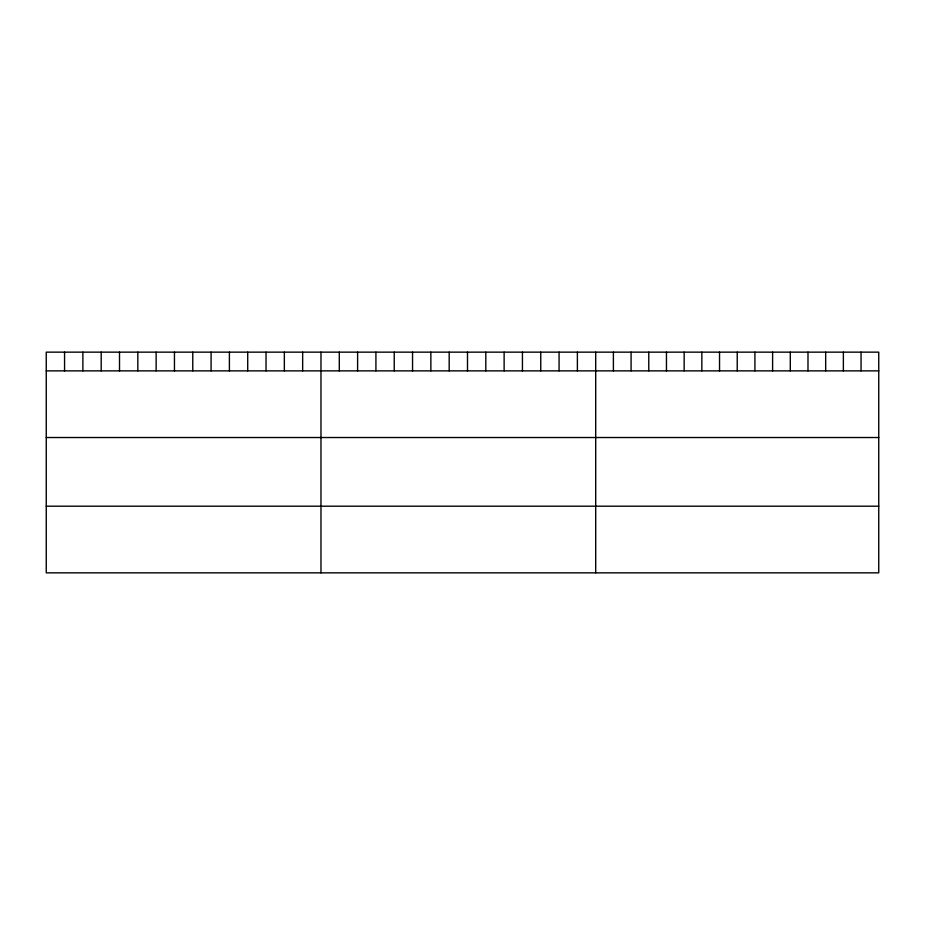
<?xml version="1.0" encoding="UTF-8"?>
<svg xmlns="http://www.w3.org/2000/svg" width="925" height="925" viewBox="0 0 925 925"><rect width="100%" height="100%" fill="white"/><g stroke="black" fill="none" stroke-linecap="round" stroke-linejoin="round"><path stroke-width="1.39" d="M878.75 370.867L878.75 572.852L46.25 572.852L46.25 352.147L878.75 352.147L878.75 370.867L46.25 370.867M46.25 437.525L878.75 437.525M46.25 506.195L878.75 506.195M861.059 352.147L861.059 370.867M843.369 352.147L843.369 370.867M825.678 352.147L825.678 370.867M807.987 352.147L807.987 370.867M790.297 352.147L790.297 370.867M772.606 352.147L772.606 370.867M754.916 352.147L754.916 370.867M737.225 352.147L737.225 370.867M719.534 352.147L719.534 370.867M701.844 352.147L701.844 370.867M684.153 352.147L684.153 370.867M666.462 352.147L666.462 370.867M648.772 352.147L648.772 370.867M631.081 352.147L631.081 370.867M613.391 352.147L613.391 370.867M595.7 352.147L595.7 572.852M577.385 352.147L577.385 370.867M559.07 352.147L559.07 370.867M540.755 352.147L540.755 370.867M522.44 352.147L522.44 370.867M504.125 352.147L504.125 370.867M485.81 352.147L485.81 370.867M467.495 352.147L467.495 370.867M449.18 352.147L449.18 370.867M430.865 352.147L430.865 370.867M412.55 352.147L412.55 370.867M394.235 352.147L394.235 370.867M375.92 352.147L375.92 370.867M357.605 352.147L357.605 370.867M339.29 352.147L339.29 370.867M320.975 352.147L320.975 572.852M302.66 352.147L302.66 370.867M284.345 352.147L284.345 370.867M266.03 352.147L266.03 370.867M247.715 352.147L247.715 370.867M229.4 352.147L229.4 370.867M211.085 352.147L211.085 370.867M192.77 352.147L192.77 370.867M174.455 352.147L174.455 370.867M156.14 352.147L156.14 370.867M137.825 352.147L137.825 370.867M119.51 352.147L119.51 370.867M101.195 352.147L101.195 370.867M82.88 352.147L82.88 370.867M64.565 352.147L64.565 370.867"/></g></svg>
